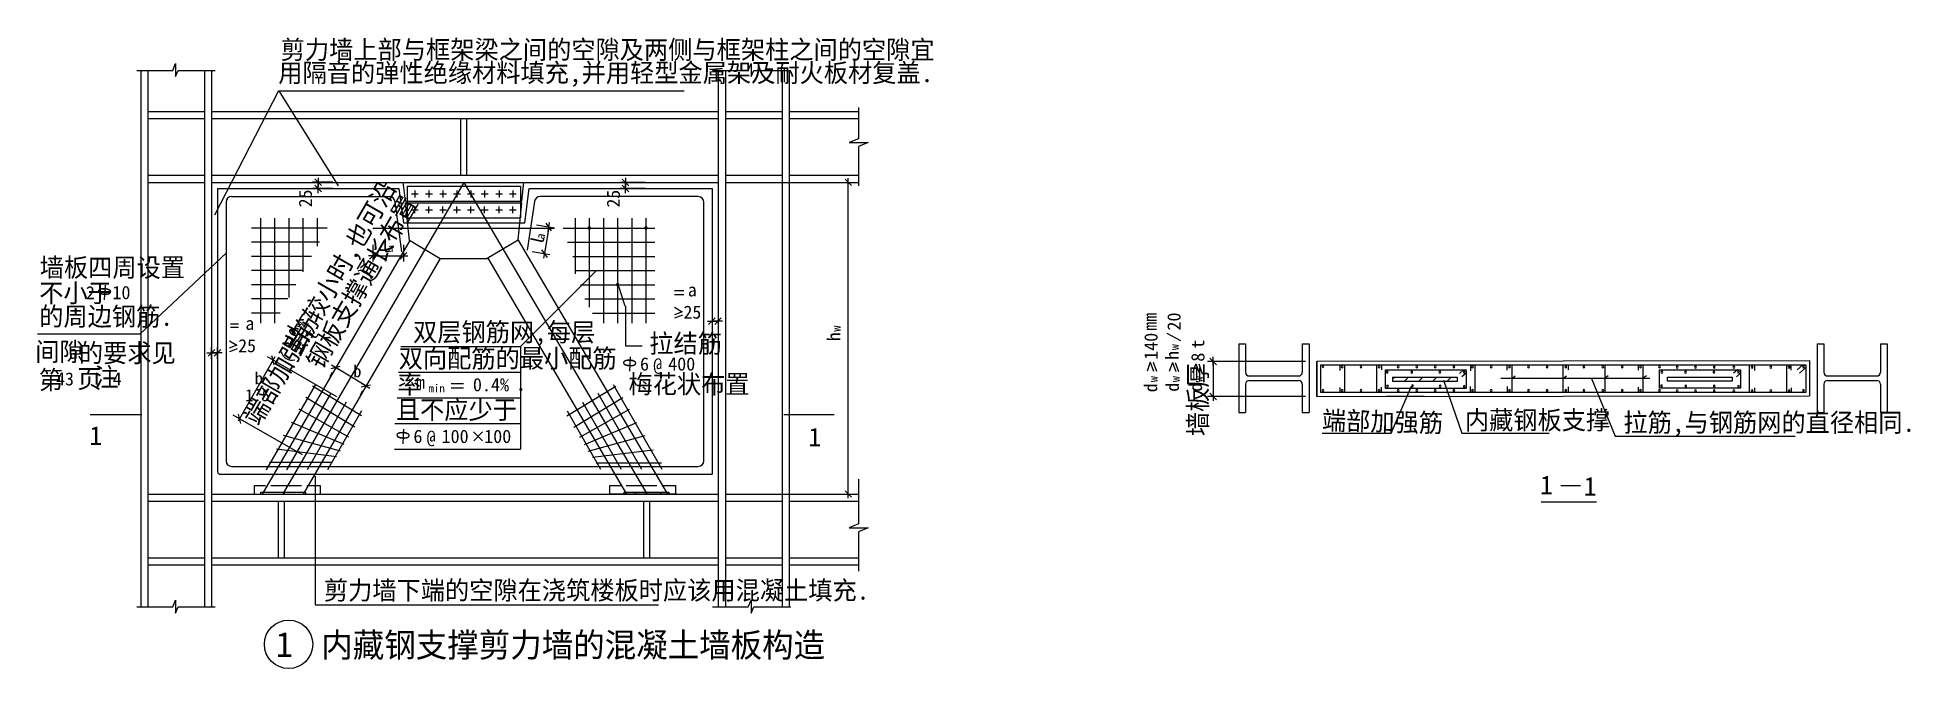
# Model space of a CAD drawing. Header units: metres. Extents: x 2753 to 12807, y 10410 to 13796.
import ezdxf

# ---------------------------------------------------------------- set-up
doc = ezdxf.new("R2010")
doc.units = ezdxf.units.M
for name, color, linetype in [('BOR', 3, 'Continuous'), ('CENTER', 7, 'Continuous'), ('FRAMING', 2, 'Continuous'), ('HIDDEN', 3, 'Continuous'), ('Z', 4, 'Continuous')]:
    doc.layers.add(name, color=color, linetype=linetype)

# ---------------------------------------------------------------- blocks, each defined once
blk = doc.blocks.new('CC')
blk.add_line((-24.24, 0), (24.24, 0))
at = {"layer": 'FRAMING', "color": 6}
blk.add_line((-17.83, -17.83), (17.83, 17.83), dxfattribs=at)

msp = doc.modelspace()

# ---------------------------------------------------------------- hatches: boundary and pattern name
at = {"layer": 'FRAMING'}
h = msp.add_hatch(dxfattribs=at)
h.set_pattern_fill('STEEL', scale=300)
h.paths.add_polyline_path([(10026.35, 11974), (10026.35, 11950.36), (10373.17, 11950.36), (10373.17, 11974)])
h = msp.add_hatch(dxfattribs=at)
h.set_pattern_fill('STEEL', scale=300)
h.paths.add_polyline_path([(11502.21, 11974.06), (11502.21, 11951.18), (11849.91, 11951.18), (11849.91, 11974.06)])
at = {"layer": 'Z'}
h = msp.add_hatch(dxfattribs=at)
h.set_pattern_fill('ANSI31', scale=30)
h.paths.add_polyline_path([(4178.95, 11346.39), (4184.49, 11355.92), (3964.69, 11355.92), (3959.15, 11346.39)])
h.paths.add_polyline_path([(3952.08, 11346.39), (3959.15, 11346.39), (3964.69, 11355.92), (3952.08, 11355.92)])
h.paths.add_polyline_path([(4192.02, 11346.39), (4192.02, 11355.92), (4184.49, 11355.92), (4178.95, 11346.39)])
h = msp.add_hatch(dxfattribs=at)
h.set_pattern_fill('ANSI31', scale=30)
h.paths.add_polyline_path([(5914.69, 11346.39), (5908.5, 11356.9), (5902.66, 11356.9), (5902.66, 11346.39)])
h.paths.add_polyline_path([(5908.5, 11356.9), (5914.69, 11346.39), (6135.18, 11346.39), (6128.99, 11356.9)])
h.paths.add_polyline_path([(6135.18, 11346.39), (6142.29, 11346.39), (6142.29, 11356.9), (6128.99, 11356.9)])

# ---------------------------------------------------------------- linework, layer by layer
for p, q in [((3286.35, 13619.56), (3478.72, 13619.56)), ((3478.72, 13619.56), (3493.79, 13655.54)), ((3493.79, 13655.54), (3493.79, 13586.44)), ((3493.79, 13586.44), (3508.22, 13619.56)), ((3508.22, 13619.56), (3707.06, 13619.56)), ((6375.79, 13619.56), (6568.16, 13619.56)), ((6568.16, 13619.56), (6583.23, 13655.54)), ((6583.23, 13655.54), (6583.23, 13586.44)), ((6583.23, 13586.44), (6597.67, 13619.56)), ((6597.67, 13619.56), (6796.5, 13619.56)), ((4046.47, 13508.95), (3702.64, 12843.25)), ((4047.5, 13510.25), (6224.01, 13510.25)), ((4047.81, 13509.98), (4367.43, 12999.71)), ((7160.32, 13420.47), (7160.32, 13252.6)), ((7160.32, 13252.6), (7109.52, 13231.97)), ((7109.52, 13231.97), (7211.56, 13231.97)), ((7211.56, 13231.97), (7160.32, 13211.35)), ((7160.32, 13211.35), (7160.32, 12999.29)), ((4338.52, 13019.14), (4229.83, 13019.14)), ((4338.52, 12985.54), (4229.83, 12985.54)), ((4259.83, 13020.14), (4259.83, 13021.14)), ((4259.83, 12985.54), (4259.83, 13019.14)), ((4259.83, 12984.54), (4259.83, 12983.54)), ((6016.79, 13018.31), (5878.91, 13018.31)), ((6016.79, 12985.23), (5878.91, 12985.23)), ((5908.91, 13019.31), (5908.91, 13020.31)), ((5908.91, 12985.23), (5908.91, 13018.31)), ((5908.91, 12984.23), (5908.91, 12983.23)), ((7104.49, 11345.16), (7104.49, 13017.09)), ((5431.2, 12789.92), (5527.18, 12773.92)), ((5497.42, 12777.86), (5473.93, 12636.97)), ((4552.94, 12683.24), (4552.94, 12594.19)), ((4716.75, 12683.24), (4716.75, 12594.19)), ((3766.5, 12639.68), (3302.57, 12204.93)), ((4553.94, 12624.19), (4715.75, 12624.19)), ((5407.37, 12647.06), (5503.35, 12631.05)), ((5345.55, 12138.21), (5751.02, 12543.41)), ((5908.18, 12354.45), (5873.49, 12460.15)), ((5908.52, 12354.44), (5908.52, 12141.73)), ((6213.41, 12324.79), (6171.75, 12308.14)), ((6172.94, 12348.58), (6213.41, 12324.79)), ((6214.6, 12305.77), (6172.94, 12289.12)), ((6348.58, 12273.92), (6397.07, 12273.92)), ((6372.82, 12273.92), (6405.67, 12273.92)), ((6429.91, 12273.92), (6381.42, 12273.92)), ((3302.57, 12204.93), (2752.73, 12204.93)), ((3782.58, 12168.7), (3823.04, 12144.91)), ((3685.81, 12103.36), (3684.81, 12103.36)), ((3686.63, 12137.21), (3686.63, 12137.21)), ((3686.81, 12071.61), (3686.81, 12133.36)), ((3686.81, 12103.36), (3719.66, 12103.36)), ((3719.66, 12071.61), (3719.66, 12133.36)), ((3720.66, 12103.36), (3721.66, 12103.36)), ((3823.04, 12144.91), (3781.39, 12128.26)), ((3824.23, 12125.89), (3782.57, 12109.24)), ((4360.33, 11868.72), (3987.29, 12081.6)), ((4703.19, 12137.58), (5346.14, 12137.58)), ((5908.52, 12141.73), (5999.26, 12141.73)), ((4016.04, 12062.68), (3830.4, 11737.42)), ((4323.14, 11976.99), (4336.52, 11999.29)), ((4514.63, 11927.49), (4352.8, 12024.51)), ((4691.05, 11999.83), (5346.14, 11999.83)), ((8726.24, 12053.72), (8708.55, 12005.97)), ((8726.32, 12053.72), (8744.01, 12005.97)), ((8741.71, 12053.72), (8759.4, 12005.97)), ((8845.04, 12051.66), (8827.35, 12003.91)), ((8845.12, 12051.66), (8862.81, 12003.91)), ((8860.51, 12051.66), (8878.2, 12003.91)), ((8970.47, 12044.07), (8952.78, 11996.32)), ((8970.56, 12044.07), (8988.24, 11996.32)), ((8985.95, 12044.07), (9003.63, 11996.32)), ((9559.25, 12057.62), (9033.97, 12057.62)), ((9063.97, 12056.62), (9063.97, 11871.17)), ((9619.25, 12057.62), (9619.25, 11870.17)), ((10608.25, 11967.31), (11407.73, 11967.31)), ((11094.21, 11965.67), (11222.46, 11657.11)), ((4486.69, 11878.94), (4500.06, 11901.24)), ((4973.51, 11938.71), (5039.03, 11938.71)), ((4973.51, 11916.39), (5039.03, 11916.39)), ((9559.25, 11870.17), (9033.97, 11870.17)), ((10196.56, 11869.66), (9994.27, 11869.66)), ((10019.03, 11673.43), (10128.97, 11925.23)), ((10300.27, 11956.56), (10399.4, 11672.21)), ((4176.16, 11556.24), (3803.12, 11769.11)), ((4683.65, 11862.08), (5346.14, 11862.08)), ((4671.13, 11724.33), (5346.14, 11724.33)), ((9649.66, 11673.43), (10019.03, 11673.43)), ((10399.4, 11672.21), (10867.6, 11672.21)), ((4668.62, 11586.58), (5346.14, 11586.58)), ((11222.46, 11657.11), (12188.46, 11657.11)), ((4243.8, 11441.4), (4243.8, 10751.97)), ((7160.32, 11426.01), (7160.32, 11185.58)), ((7160.32, 11185.58), (7109.52, 11164.96)), ((7109.52, 11164.96), (7211.56, 11164.96)), ((7211.56, 11164.96), (7160.32, 11144.33)), ((7160.32, 11144.33), (7160.32, 10932.27)), ((3478.72, 10740.47), (3493.79, 10776.45)), ((3493.79, 10776.45), (3493.79, 10707.35)), ((6568.16, 10740.44), (6583.23, 10776.41)), ((6583.23, 10776.41), (6583.23, 10707.32)), ((3286.35, 10740.47), (3478.72, 10740.47)), ((3493.79, 10707.35), (3508.22, 10740.47)), ((3508.22, 10740.47), (3707.06, 10740.47)), ((4243.8, 10751.97), (6086.76, 10751.97)), ((6375.79, 10740.44), (6568.16, 10740.44)), ((6583.23, 10707.32), (6597.67, 10740.44)), ((6597.67, 10740.44), (6796.5, 10740.44))]:
    msp.add_line(p, q)
at = {"layer": 'BOR'}
msp.add_circle((4100.72, 10539.97), 129.85, dxfattribs=at)
at = {"layer": 'CENTER'}
for q in [(4069.62, 11347.37), (6024.36, 11347.37)]:
    msp.add_line((5041.02, 13017.6), q, dxfattribs=at)
at = {"layer": 'FRAMING'}
for p, q in [((4707.82, 13020.12), (4707.82, 13019.2)), ((4727.94, 12918.62), (4716.47, 13019.37)), ((4736.4, 12998.92), (5345.05, 12998.92)), ((4736.4, 12998.92), (4736.4, 12828.39)), ((4777.86, 12974.22), (4777.86, 12937.49)), ((4853.65, 12974.22), (4853.65, 12937.49)), ((4929.43, 12974.22), (4929.43, 12937.49)), ((5004.12, 12974.22), (5004.12, 12937.49)), ((5078.8, 12974.22), (5078.8, 12937.49)), ((5152.39, 12974.22), (5152.39, 12937.49)), ((5230.37, 12974.22), (5230.37, 12937.49)), ((5303.95, 12974.22), (5303.95, 12937.49)), ((5345.05, 12998.92), (5345.05, 12828.39)), ((5352.76, 12918.01), (5364.3, 13019.37)), ((3764.68, 12912.57), (3764.68, 11524.51)), ((3794.68, 12942.57), (4641.67, 12942.57)), ((4671.41, 12916.52), (4707.4, 12645.33)), ((4760.04, 12956.47), (4796.78, 12956.47)), ((4760.04, 12870.63), (4796.78, 12870.63)), ((4777.86, 12852.87), (4777.86, 12889.61)), ((4835.83, 12956.47), (4872.56, 12956.47)), ((4835.83, 12870.63), (4872.56, 12870.63)), ((4853.65, 12852.87), (4853.65, 12889.61)), ((4911.61, 12956.47), (4948.34, 12956.47)), ((4911.61, 12870.63), (4948.34, 12870.63)), ((4929.43, 12852.87), (4929.43, 12889.61)), ((4986.3, 12956.47), (5023.03, 12956.47)), ((4986.3, 12870.63), (5023.03, 12870.63)), ((5004.12, 12852.87), (5004.12, 12889.61)), ((5060.98, 12956.47), (5097.71, 12956.47)), ((5060.98, 12870.63), (5097.71, 12870.63)), ((5078.8, 12852.87), (5078.8, 12889.61)), ((5134.57, 12956.47), (5171.3, 12956.47)), ((5134.57, 12870.63), (5171.3, 12870.63)), ((5152.39, 12852.87), (5152.39, 12889.61)), ((5212.55, 12956.47), (5249.28, 12956.47)), ((5212.55, 12870.63), (5249.28, 12870.63)), ((5230.37, 12852.87), (5230.37, 12889.61)), ((5286.14, 12956.47), (5322.87, 12956.47)), ((5286.14, 12870.63), (5322.87, 12870.63)), ((5303.95, 12852.87), (5303.95, 12889.61)), ((5421.34, 12916.57), (5381.5, 12654.45)), ((6299.45, 12942.06), (5451, 12942.06)), ((6329.45, 11524.51), (6329.45, 12912.06)), ((4552.71, 12773.36), (4568.69, 12773.36)), ((4570.69, 12773.36), (5528.87, 12773.36)), ((4736.4, 12828.39), (5345.05, 12828.39)), ((5708.5, 12779.32), (5721.35, 12767.21)), ((5708.98, 12767.28), (5721.28, 12779.98)), ((6012.69, 12779.19), (6025.54, 12767.08)), ((6013.17, 12767.15), (6025.47, 12779.85)), ((5860.65, 12475.38), (5873.5, 12463.26)), ((5861.14, 12463.33), (5873.44, 12476.03)), ((6354.99, 12256.08), (6390.66, 12291.75)), ((6423.5, 12291.75), (6387.83, 12256.08)), ((9642.24, 11890.38), (9642.24, 12039.93)), ((9642.24, 12039.93), (12244.45, 12039.93)), ((10026.35, 11974), (10373.17, 11974)), ((10026.35, 11974), (10026.35, 11950.36)), ((10373.17, 11974), (10373.17, 11950.36)), ((11502.21, 11951.18), (11502.21, 11974.06)), ((11502.21, 11974.06), (11849.91, 11974.06)), ((11849.91, 11974.06), (11849.91, 11951.18)), ((12244.45, 12039.93), (12244.45, 11890.38)), ((4244.9, 11934.17), (3980.5, 11475.47)), ((4327.2, 11886.73), (4090.15, 11475.47)), ((5760.35, 11886.73), (5994.82, 11479.95)), ((5842.65, 11934.17), (6104.47, 11479.95)), ((12244.45, 11890.38), (9642.24, 11890.38)), ((10373.17, 11950.36), (10026.35, 11950.36)), ((11849.91, 11951.18), (11502.21, 11951.18)), ((3035.92, 11773.9), (3312.52, 11773.9)), ((3829.73, 11774.31), (3843.03, 11725.65)), ((4409.51, 11839.28), (4199.8, 11475.47)), ((4491.81, 11791.84), (4309.45, 11475.47)), ((5595.73, 11791.84), (5775.51, 11479.95)), ((5678.04, 11839.28), (5885.16, 11479.95)), ((6759.41, 11773.93), (7029.17, 11773.93)), ((3794.68, 11494.51), (6299.45, 11494.51)), ((10824.87, 11304.88), (11121.4, 11304.88)), ((10829.32, 11304.88), (11121.78, 11304.88))]:
    msp.add_line(p, q, dxfattribs=at)
for points in [[(9648.3, 12030.98, 1), (9658.3, 12030.98, 1)], [(9750.83, 12028.74, 1), (9760.83, 12028.74, 1)], [(9852.26, 12028.74, 1), (9862.26, 12028.74, 1)], [(9950.24, 12028.74, 1), (9960.24, 12028.74, 1)], [(9993.31, 12000.74, 1), (10003.31, 12000.74, 1)], [(10051.68, 12028.74, 1), (10061.68, 12028.74, 1)], [(10124.6, 12000.71, 1), (10134.6, 12000.71, 1)], [(10151.93, 12028.74, 1), (10161.93, 12028.74, 1)], [(10249.91, 12028.74, 1), (10259.91, 12028.74, 1)], [(10275.48, 12001, 1), (10285.48, 12001, 1)], [(10351.35, 12028.74, 1), (10361.35, 12028.74, 1)], [(10406.9, 12001, 1), (10416.9, 12001, 1)], [(10451.22, 12028.74, 1), (10461.22, 12028.74, 1)], [(10551.48, 12028.74, 1), (10561.48, 12028.74, 1)], [(10649.46, 12028.74, 1), (10659.46, 12028.74, 1)], [(10750.89, 12028.74, 1), (10760.89, 12028.74, 1)], [(10850.85, 12028.74, 1), (10860.85, 12028.74, 1)], [(10951.11, 12028.74, 1), (10961.11, 12028.74, 1)], [(11049.09, 12028.74, 1), (11059.09, 12028.74, 1)], [(11150.53, 12028.74, 1), (11160.53, 12028.74, 1)], [(11254.9, 12028.74, 1), (11264.9, 12028.74, 1)], [(11352.89, 12028.74, 1), (11362.89, 12028.74, 1)], [(11454.32, 12028.74, 1), (11464.32, 12028.74, 1)], [(11466.98, 12000.38, 1), (11476.98, 12000.38, 1)], [(11549.48, 12026.41, 1), (11559.48, 12026.41, 1)], [(11594.69, 12000.35, 1), (11604.69, 12000.35, 1)], [(11647.47, 12026.41, 1), (11657.47, 12026.41, 1)], [(11746.92, 12001, 1), (11756.92, 12001, 1)], [(11748.9, 12026.41, 1), (11758.9, 12026.41, 1)], [(11853.28, 12026.41, 1), (11863.28, 12026.41, 1)], [(11878.34, 12001, 1), (11888.34, 12001, 1)], [(11951.26, 12026.41, 1), (11961.26, 12026.41, 1)], [(12052.69, 12026.41, 1), (12062.69, 12026.41, 1)], [(12150.13, 12026.41, 1), (12160.13, 12026.41, 1)], [(12228.27, 12028.94, 1), (12238.27, 12028.94, 1)], [(9648.3, 11902.45, 1), (9658.3, 11902.45, 1)], [(9750.83, 11902.45, 1), (9760.83, 11902.45, 1)], [(9852.26, 11902.45, 1), (9862.26, 11902.45, 1)], [(9950.24, 11902.45, 1), (9960.24, 11902.45, 1)], [(9994.61, 11924.62, 1), (10004.61, 11924.62, 1)], [(10051.68, 11902.45, 1), (10061.68, 11902.45, 1)], [(10128, 11926.74, 1), (10138, 11926.74, 1)], [(10151.93, 11902.45, 1), (10161.93, 11902.45, 1)], [(10249.91, 11902.45, 1), (10259.91, 11902.45, 1)], [(10277.33, 11925.18, 1), (10287.33, 11925.18, 1)], [(10351.35, 11902.45, 1), (10361.35, 11902.45, 1)], [(10406.9, 11923.33, 1), (10416.9, 11923.33, 1)], [(10451.22, 11902.45, 1), (10461.22, 11902.45, 1)], [(10551.48, 11902.45, 1), (10561.48, 11902.45, 1)], [(10649.46, 11902.45, 1), (10659.46, 11902.45, 1)], [(10750.89, 11902.45, 1), (10760.89, 11902.45, 1)], [(10850.85, 11902.45, 1), (10860.85, 11902.45, 1)], [(10951.11, 11902.45, 1), (10961.11, 11902.45, 1)], [(11049.09, 11902.45, 1), (11059.09, 11902.45, 1)], [(11150.53, 11902.45, 1), (11160.53, 11902.45, 1)], [(11254.9, 11902.45, 1), (11264.9, 11902.45, 1)], [(11352.89, 11902.45, 1), (11362.89, 11902.45, 1)], [(11454.32, 11902.45, 1), (11464.32, 11902.45, 1)], [(11466.01, 11926.21, 1), (11476.01, 11926.21, 1)], [(11549.48, 11900.13, 1), (11559.48, 11900.13, 1)], [(11595.2, 11925.42, 1), (11605.2, 11925.42, 1)], [(11647.47, 11900.13, 1), (11657.47, 11900.13, 1)], [(11748.77, 11925.18, 1), (11758.77, 11925.18, 1)], [(11748.9, 11900.13, 1), (11758.9, 11900.13, 1)], [(11853.28, 11900.13, 1), (11863.28, 11900.13, 1)], [(11878.34, 11923.33, 1), (11888.34, 11923.33, 1)], [(11951.26, 11900.13, 1), (11961.26, 11900.13, 1)], [(12052.69, 11900.13, 1), (12062.69, 11900.13, 1)], [(12150.13, 11900.13, 1), (12160.13, 11900.13, 1)], [(12226.96, 11902.45, 1), (12236.96, 11902.45, 1)]]:
    msp.add_lwpolyline(points, format="xyb", close=True, dxfattribs=at)
for centre, radius, start, end in [((3794.68, 12912.57), 30, 90, 180), ((4641.67, 12912.57), 30, 7.56, 90), ((5451, 12912.06), 30, 90, 171.36), ((6299.45, 12912.06), 30, 0, 90), ((3734.13, 11466.44), 14.25, 180, 270), ((3794.68, 11524.51), 30, 180, 270), ((6299.45, 11524.51), 30, 270, 0)]:
    msp.add_arc(centre, radius, start, end, dxfattribs=at)
at = {"layer": 'HIDDEN'}
for p, q in [((3719.88, 12985.14), (3719.88, 11466.44)), ((3719.88, 12985.14), (4693.19, 12985.14)), ((4693.13, 12986.09), (4716.76, 12800.73)), ((5368.46, 12800.73), (5392.23, 12985.14)), ((5392.23, 12985.14), (6374.01, 12985.14)), ((6374.01, 12985.14), (6374.01, 11452.19)), ((4727.67, 12909.03), (5353.03, 12909.03)), ((4750.28, 12707.16), (4727.67, 12909.03)), ((4727.71, 12918.01), (5352.76, 12918.01)), ((5332.73, 12709.4), (5352.83, 12909.03)), ((4716.76, 12800.73), (5368.46, 12800.73)), ((4750.78, 12707.53), (3959.15, 11346.39)), ((4750.31, 12707.81), (4914.19, 12610.57)), ((5332.76, 12709.32), (5166.32, 12610.57)), ((5332.76, 12709.32), (6135.18, 11346.39)), ((4914.19, 12610.57), (4178.95, 11346.39)), ((4914.17, 12610.55), (5170.43, 12610.55)), ((5169.36, 12612.37), (5914.69, 11346.39)), ((3734.13, 11452.19), (6374.01, 11452.19))]:
    msp.add_line(p, q, dxfattribs=at)
at = {"layer": 'Z'}
for p, q in [((3306.63, 13618.3), (3306.63, 10740.5)), ((3344.63, 13618.3), (3344.63, 10740.5)), ((3648.63, 13618.3), (3648.63, 10740.5)), ((3686.63, 13618.3), (3686.63, 10740.5)), ((6407.26, 13618.3), (6407.26, 10740.5)), ((6445.26, 13618.3), (6445.26, 10740.5)), ((6749.26, 13618.3), (6749.26, 10740.5)), ((6787.26, 13618.3), (6787.26, 10740.5)), ((3344.63, 13398.39), (3648.63, 13398.39)), ((3686.63, 13398.39), (6407.26, 13398.39)), ((6445.26, 13398.39), (6749.26, 13398.39)), ((6787.26, 13398.39), (7160.32, 13398.39)), ((6787.26, 13398.39), (7159.47, 13398.39)), ((3344.63, 13360.39), (3648.63, 13360.39)), ((3686.63, 13360.39), (6407.26, 13360.39)), ((5025.24, 13056.39), (5025.24, 13359.48)), ((5057.09, 13056.39), (5057.09, 13359.48)), ((6445.26, 13360.39), (6749.26, 13360.39)), ((6787.26, 13360.39), (7160.32, 13360.39)), ((3344.63, 13056.39), (3648.63, 13056.39)), ((3344.63, 13018.39), (3648.63, 13018.39)), ((3686.63, 13056.39), (6407.26, 13056.39)), ((3686.63, 13018.39), (6407.26, 13018.39)), ((6445.26, 13056.39), (6749.26, 13056.39)), ((6445.26, 13018.39), (6749.26, 13018.39)), ((6739.33, 13018.04), (7084.4, 13018.04)), ((6787.26, 13056.39), (7160.32, 13056.39)), ((6787.26, 13018.39), (7160.32, 13018.39)), ((6787.26, 13018.39), (7159.47, 13018.39)), ((4307.9, 12773.37), (3901.13, 12773.37)), ((3949.65, 12825.97), (3949.65, 12263)), ((4025.65, 12825.97), (4025.65, 12263)), ((4101.65, 12825.97), (4101.65, 12401.57)), ((4177.65, 12825.97), (4177.65, 12538.57)), ((4253.65, 12825.97), (4253.65, 12675.57)), ((5574.71, 12773.37), (6067.5, 12773.37)), ((5638.98, 12825.97), (5638.98, 12527.86)), ((5714.98, 12825.97), (5714.98, 12348.86)), ((5790.98, 12825.97), (5790.98, 12263)), ((5866.98, 12825.97), (5866.98, 12263)), ((5942.98, 12825.97), (5942.98, 12263)), ((6018.98, 12825.97), (6018.98, 12263)), ((4265.74, 12697.37), (3901.13, 12697.37)), ((5598.47, 12697.37), (6067.5, 12697.37)), ((4223.58, 12621.37), (3901.13, 12621.37)), ((5625.89, 12621.37), (6067.5, 12621.37)), ((4181.42, 12545.37), (3901.13, 12545.37)), ((4139.26, 12469.37), (3901.13, 12469.37)), ((5640.52, 12545.37), (6067.5, 12545.37)), ((5667.94, 12469.37), (6067.5, 12469.37)), ((3115.17, 12466.51), (3111.06, 12388.16)), ((4097.1, 12393.37), (3901.13, 12393.37)), ((5691.7, 12393.37), (6067.5, 12393.37)), ((6171.74, 12438.16), (6221.4, 12438.16)), ((6171.74, 12417.59), (6221.4, 12417.59)), ((4054.94, 12317.37), (3901.13, 12317.37)), ((5731.92, 12317.37), (6067.5, 12317.37)), ((3789.13, 12260.22), (3832.32, 12260.22)), ((3789.13, 12241.46), (3832.32, 12241.46)), ((4149.09, 12168.7), (4206.74, 12261.76)), ((8815.39, 12210.32), (8889.16, 12170.77)), ((5346.14, 12137.58), (5346.14, 11586.58)), ((5933.97, 12083.22), (5929.86, 12004.87)), ((9201.34, 12152.3), (9201.34, 11783.27)), ((9201.34, 12152.3), (9237.34, 12152.3)), ((9237.34, 12152.3), (9237.34, 11999.78)), ((9542.33, 12152.3), (9542.33, 11999.78)), ((9542.33, 12152.3), (9578.33, 12152.3)), ((9578.33, 12152.3), (9578.33, 11783.27)), ((12305.29, 12152.3), (12305.29, 11783.27)), ((12305.29, 12152.3), (12341.29, 12152.3)), ((12341.29, 12152.3), (12341.29, 11999.78)), ((12646.28, 12152.3), (12646.28, 11999.78)), ((12646.28, 12152.3), (12682.28, 12152.3)), ((12682.28, 12152.3), (12682.28, 11783.27)), ((9257.34, 11979.78), (9522.33, 11979.78)), ((9619.34, 12058.96), (12265.19, 12062.73)), ((9619.34, 12058.96), (9619.34, 11868.96)), ((9744.05, 12039.99), (9744.05, 12009.98)), ((9770.33, 11890.38), (9770.33, 12039.93)), ((9942.96, 11890.38), (9942.96, 12039.93)), ((9967.94, 12039.99), (9967.94, 12012.48)), ((9988.76, 11912.52), (9988.76, 12012.43)), ((9988.76, 12012.43), (10422.29, 12012.43)), ((10408.37, 12012.34), (10386.16, 11992.46)), ((10422.03, 11995.26), (10398.74, 11974.74)), ((10422.29, 12012.43), (10422.29, 11912.52)), ((10444.57, 12039.54), (10444.57, 12006.77)), ((10469.41, 11889.5), (10469.41, 12039.04)), ((10640.54, 12039.54), (10640.54, 12010.31)), ((10668.14, 11890.38), (10668.14, 12039.93)), ((10685.7, 11978.26), (10669.82, 11966.92)), ((10942.79, 11890.38), (10942.79, 12039.93)), ((10960.36, 11978.26), (10944.47, 11966.92)), ((10969.4, 12039.57), (10969.4, 12012.1)), ((11184.21, 11979.91), (11168.32, 11968.57)), ((11168.61, 11890.38), (11168.61, 12039.93)), ((11344.85, 12039.57), (11344.85, 12011.22)), ((11372.01, 11890.38), (11372.01, 12039.93)), ((11389.36, 11980.54), (11373.47, 11969.2)), ((11460.2, 11914.17), (11460.2, 12012.07)), ((11460.2, 12012.07), (11894.11, 12012.07)), ((11877.75, 12012.16), (11856.97, 11994.02)), ((11894.06, 11995.02), (11872.11, 11975.68)), ((11894.11, 12012.07), (11894.11, 11914.17)), ((11942.16, 11890.38), (11942.16, 12039.93)), ((11969.34, 12039.54), (11969.34, 12009.39)), ((12142.54, 11890.38), (12142.54, 12039.93)), ((12165.31, 12039.54), (12165.31, 12011.16)), ((12228.98, 12039.9), (12198.15, 12012.25)), ((12243.99, 12023.32), (12211.61, 11995.67)), ((12265.19, 12062.73), (12265.19, 11872.73)), ((12361.29, 11979.78), (12626.28, 11979.78)), ((4492.58, 11766.08), (4229.84, 11924.71)), ((5594.97, 11766.08), (5857.7, 11924.71)), ((9237.34, 11935.78), (9237.34, 11783.27)), ((9257.34, 11955.78), (9522.33, 11955.78)), ((9542.33, 11935.78), (9542.33, 11783.27)), ((9619.34, 11868.96), (12265.19, 11872.73)), ((9742.79, 11917.47), (9742.79, 11889.97)), ((9967.94, 11891.23), (9967.94, 11919.97)), ((10422.29, 11912.52), (9988.76, 11912.52)), ((10443.69, 11923.45), (10443.69, 11890.67)), ((10641.47, 11922.56), (10641.47, 11890.67)), ((10970.28, 11891.56), (10970.28, 11920.82)), ((11344.85, 11919.91), (11344.85, 11890.67)), ((11894.11, 11914.17), (11460.2, 11914.17)), ((11970.22, 11916.35), (11970.22, 11890.64)), ((12167.07, 11916.35), (12167.07, 11891.53)), ((12341.29, 11935.78), (12341.29, 11783.27)), ((12361.29, 11955.78), (12626.28, 11955.78)), ((12646.28, 11935.78), (12646.28, 11783.27)), ((4424.42, 11652.22), (4157.77, 11801.08)), ((4455.46, 11705.35), (4192.72, 11863.98)), ((5632.09, 11705.35), (5894.83, 11863.98)), ((5663.13, 11652.22), (5929.78, 11801.08)), ((9201.34, 11783.27), (9237.34, 11783.27)), ((9542.33, 11783.27), (9578.33, 11783.27)), ((12305.29, 11783.27), (12341.29, 11783.27)), ((12646.28, 11783.27), (12682.28, 11783.27)), ((4398.46, 11612.75), (4116.67, 11729.74)), ((4717.54, 11694.83), (4713.43, 11616.49)), ((5141.22, 11631.72), (5093.59, 11679.32)), ((5094.31, 11631.72), (5141.94, 11679.32)), ((5689.08, 11612.75), (5970.88, 11729.74)), ((4358.64, 11545.38), (4034.87, 11587.06)), ((4379.26, 11576.83), (4073.06, 11660.36)), ((5708.29, 11576.83), (6014.49, 11660.36)), ((5731.23, 11543.5), (6056.98, 11584.28)), ((4336.77, 11515.55), (3997.35, 11515.93)), ((5751.22, 11513.54), (6101.74, 11513.49)), ((3917.15, 11346.14), (3917.15, 11392.75)), ((3917.15, 11392.75), (3977.35, 11392.75)), ((4004.9, 11392.75), (4169.81, 11392.75)), ((4197.79, 11392.75), (4270.96, 11392.75)), ((4270.96, 11392.75), (4270.96, 11347.07)), ((5824.35, 11346.14), (5824.35, 11392.75)), ((5824.35, 11392.75), (5884.55, 11392.75)), ((5912.1, 11392.75), (6077.01, 11392.75)), ((6104.99, 11392.75), (6178.16, 11392.75)), ((6178.16, 11392.75), (6178.16, 11347.07)), ((10930.66, 11392.33), (11018.36, 11392.33)), ((10947.95, 11392.33), (11035.65, 11392.33)), ((3344.63, 11346.39), (3648.63, 11346.39)), ((3344.63, 11308.39), (3648.63, 11308.39)), ((3686.63, 11346.39), (6407.26, 11346.39)), ((3686.63, 11308.39), (6407.26, 11308.39)), ((3952.08, 11355.92), (4192.02, 11355.92)), ((3952.08, 11346.24), (3952.08, 11355.92)), ((4046.7, 11005.58), (4046.7, 11308.66)), ((4078.54, 11005.58), (4078.54, 11308.66)), ((4192.02, 11355.92), (4192.02, 11346.24)), ((5902.66, 11346.02), (5902.66, 11356.9)), ((5902.66, 11356.9), (6142.29, 11356.9)), ((6008.34, 11004.93), (6008.34, 11308.02)), ((6040.18, 11004.93), (6040.18, 11308.02)), ((6142.29, 11356.9), (6142.29, 11346.02)), ((6445.26, 11346.39), (6749.26, 11346.39)), ((6445.26, 11308.39), (6749.26, 11308.39)), ((6739.26, 11346.37), (7084.33, 11346.37)), ((6787.26, 11346.39), (7160.32, 11346.39)), ((6787.26, 11346.39), (7159.47, 11346.39)), ((6787.26, 11308.39), (7160.32, 11308.39)), ((3344.63, 11004.39), (3648.63, 11004.39)), ((3344.63, 10966.39), (3648.63, 10966.39)), ((3686.63, 11004.39), (6407.26, 11004.39)), ((3686.63, 10966.39), (6407.26, 10966.39)), ((6445.26, 11004.39), (6749.26, 11004.39)), ((6445.26, 10966.39), (6749.26, 10966.39)), ((6787.26, 11004.39), (7160.32, 11004.39)), ((6787.26, 10966.39), (7160.32, 10966.39)), ((6787.26, 10966.39), (7159.47, 10966.39))]:
    msp.add_line(p, q, dxfattribs=at)
msp.add_lwpolyline([(5824.35, 11346.14), (6184.64, 11346.14), (6184.64, 11346.14), (5824.35, 11346.14)], close=True, dxfattribs=at)
for centre, radius, start, end in [((4488.99, 12486.51), 58.77, 12.73, 107.04), ((4117.9, 12123.2), 58.77, 191.9, 286.21), ((9257.34, 11999.78), 20, 180, 270), ((9522.33, 11999.78), 20, 270, 360), ((12361.29, 11999.78), 20, 180, 270), ((12626.28, 11999.78), 20, 270, 360), ((9257.34, 11935.78), 20, 90, 180), ((9522.33, 11935.78), 20, 0, 90), ((12361.29, 11935.78), 20, 90, 180), ((12626.28, 11935.78), 20, 0, 90)]:
    msp.add_arc(centre, radius, start, end, dxfattribs=at)

# ---------------------------------------------------------------- block references
for p, rotation in [((4259.83, 13019.14), 270), ((4259.83, 12985.54), 90), ((5908.91, 13018.31), 270), ((5908.91, 12985.23), 90), ((5497.59, 12778.85), 80.53), ((4552.94, 12624.19), 180), ((5473.76, 12635.99), 260.53), ((3719.66, 12103.36), 180), ((4016.53, 12063.55), 60.29), ((9063.97, 12057.62), 90), ((4351.94, 12025.02), 149.05), ((4515.49, 11926.97), 329.05), ((9063.97, 11870.17), 270)]:
    msp.add_blockref('CC', p, dxfattribs=dict(rotation=rotation))
at = {"xscale": 0.95, "yscale": 0.95, "zscale": 0.95, "rotation": 90}
for p in [(7104.49, 13018.04), (7104.49, 11346.37)]:
    msp.add_blockref('CC', p, dxfattribs=at)
for p in [(4716.75, 12624.19), (3686.81, 12103.36)]:
    msp.add_blockref('CC', p)

# ---------------------------------------------------------------- texts
for s, height, p in [('剪力墙上部与框架梁之间的空隙及两侧与框架柱之间的空隙宜', 100, (4058.38, 13680.55)), ('用隔音的弹性绝缘材料填充,并用轻型金属架及耐火板材复盖.', 100, (4045.61, 13556.63)), ('墙板四周设置', 100, (2764.61, 12511.75)), ('不小于', 100, (2762.26, 12375.32)), ('的周边钢筋.', 100, (2762.13, 12249.17)), ('双层钢筋网,每层', 100, (4768.67, 12165.61)), (' 间隙', 100, (2672.73, 12060.1)), ('的要求见', 100, (2974.89, 12053.24)), ('拉结筋', 100, (6037.12, 12104.34)), ('双向配筋的最小配筋', 100, (4691.76, 12024.41)), ('第', 100, (2760.01, 11909.15)), ('页', 100, (2966.2, 11914.8)), ('注', 100, (3058.13, 11923.88)), ('率', 100, (4685.41, 11884.21)), ('梅花状布置', 100, (5925.33, 11885.88)), ('且不应少于', 100, (4676.47, 11749.21)), ('内藏钢板支撑', 100, (10414.87, 11692.91)), ('拉筋,与钢筋网的直径相同.', 100, (11266.02, 11680.11)), ('剪力墙下端的空隙在浇筑楼板时应该用混凝土填充.', 100, (4290.33, 10779.81)), ('内藏钢支撑剪力墙的混凝土墙板构造', 130, (4276.47, 10471.51))]:
    msp.add_text(s, height=height).set_placement(p)
for s, rotation, p in [('较小时,也可沿', 60, (4257.65, 12255.12)), ('钢板支撑通长布置', 60, (4276.94, 12008.99)), ('端部加强筋', 60, (3940.32, 11706.14)), ('当', 60, (4149.74, 12083.76)), ('墙板厚', 90, (9031.47, 11657.23)), ('端部加强筋', 358.68, (9646.73, 11692.47))]:
    msp.add_text(s, height=100, rotation=rotation).set_placement(p)
at = {"char_height": 65, "attachment_point": 1}
for s, insert in [('b', (3918.69, 11999.99)), ('\\A1;b', (4447.44, 12037.79)), ('1.5', (3867.3, 11908.96))]:
    msp.add_mtext(s, dxfattribs=dict(at, insert=insert))
at = {"layer": 'FRAMING'}
for s, height, rotation, p in [('25', 70, 90, (4225.64, 12884.79)), ('25', 70, 90, (5878.61, 12883.41)), ('w', 50, 60.47, (4169.92, 12230.13)), ('d', 70, 60.47, (4139.8, 12182.31)), ('t', 70, 60.47, (4240.27, 12164.98))]:
    msp.add_text(s, height=height, rotation=rotation, dxfattribs=at).set_placement(p)
for s, height, p in [('25', 70, (6220.6, 12287.19)), ('25', 70, (3830.23, 12107.31)), ('4', 70, (3156.51, 11929.32)), ('1', 135, (4031.69, 10471.47))]:
    msp.add_text(s, height=height, dxfattribs=at).set_placement(p)
at = {"layer": 'Z'}
for s, height, p in [('l', 70, (4597.41, 12643.48)), ('a', 45, (4633.56, 12645.37)), ('2', 70, (3012.79, 12391.82)), ('10', 71.25, (3154.9, 12391.82)), ('a', 70, (6243.79, 12406.85)), ('a', 70, (3868.79, 12226.97)), ('a', 70, (2921.39, 12071.74)), ('6', 71.25, (5987.12, 12008.53)), ('@', 71.25, (6057.7, 12006.2)), ('400', 71.25, (6138.1, 12008.53)), ('43', 70, (2853.18, 11929.12)), ('0.4%', 71.25, (5089.99, 11897.52)), ('m', 70, (4784.33, 11911.55)), ('min', 42.75, (4851.82, 11892.38)), ('.', 95, (5315.02, 11900.02)), ('1', 100, (3031.72, 11610)), ('6', 71.25, (4770.69, 11620.14)), ('@', 71.25, (4841.27, 11617.82)), ('100', 71.25, (4921.67, 11620.14)), ('100', 71.25, (5150.5, 11620.14)), ('1', 100, (6891.52, 11602.1)), ('1', 100, (10819.03, 11345.36)), ('1', 100, (11053.12, 11337.94))]:
    msp.add_text(s, height=height, dxfattribs=at).set_placement(p)
for s, height, rotation, p in [('l', 70, 77.31, (5465.28, 12678.22)), ('a', 45, 77.31, (5471.37, 12709.79)), ('0', 71.25, 267, (3079.32, 12458.96)), ('mm', 71.25, 90, (8759.61, 12222.32)), ('20', 71.25, 90, (8888.98, 12223.41)), ('h', 70, 90, (7062.02, 12165.86)), ('w', 47.5, 90, (7063.88, 12217.77)), ('140', 71.25, 90, (8765.28, 12066.04)), ('t', 70, 90, (9015.64, 12127.04)), ('0', 71.25, 267, (5898.12, 12075.67)), ('h', 70, 90, (8879.13, 12066.28)), ('w', 47.5, 90, (8878.82, 12118.29)), ('8', 71.25, 90, (9017.06, 12056.22)), ('w', 47.5, 90, (8765.53, 11946.38)), ('w', 47.5, 90, (8883.57, 11946.62)), ('w', 47.5, 90, (9007.22, 11946.57)), ('d', 70, 90, (8763.53, 11892.32)), ('d', 70, 90, (8880.22, 11895.27)), ('d', 70, 90, (9003.87, 11895.21)), ('0', 71.25, 267, (4681.69, 11687.29))]:
    msp.add_text(s, height=height, rotation=rotation, dxfattribs=at).set_placement(p)

doc.saveas('drawing.dxf')
